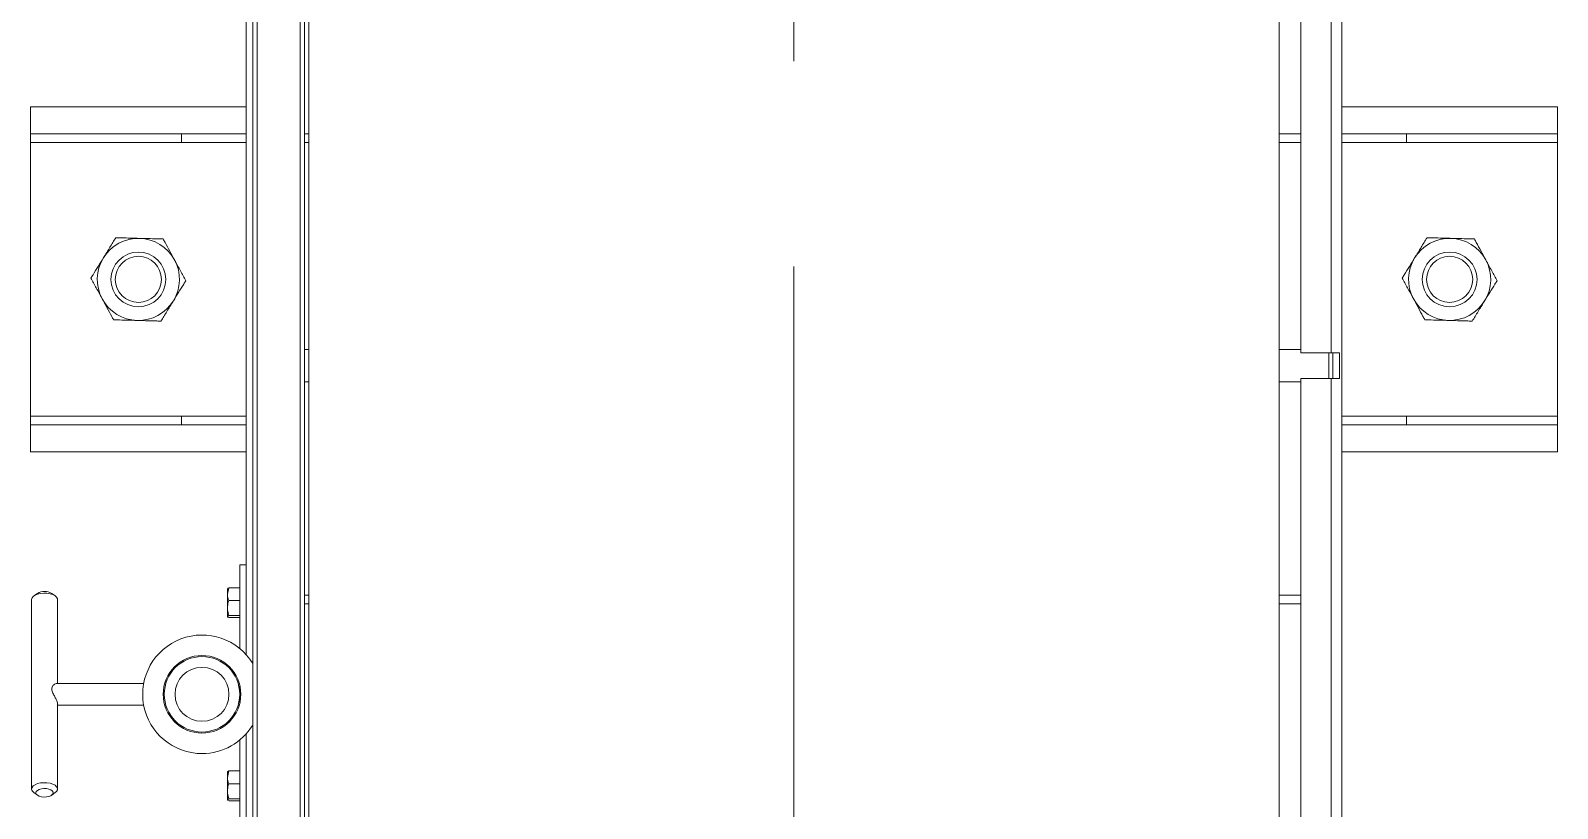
# Model space of a CAD drawing. Header units: millimetres. Extents: x 3220 to 226993, y 817 to 176024.
# Drawn here: x 43446 to 44154, y 145992 to 146353 of the extents above; entities that cross this region are included whole.
import ezdxf

# ---------------------------------------------------------------- set-up
doc = ezdxf.new("R2010")
doc.units = ezdxf.units.MM
doc.linetypes.add('AXES', pattern=[50.8, 31.75, -6.35, 6.35, -6.35])
doc.linetypes.add('HIDDEN', pattern=[9.525, 6.35, -3.175])
doc.layers.add('Axe', color=1, linetype='AXES', lineweight=9)

# ---------------------------------------------------------------- blocks, each defined once
blk = doc.blocks.new('Level 0m')
at = {"layer": 'Axe', "ltscale": 15}
blk.add_line((3000, -24500), (3000, -30500), dxfattribs=at)
blk = doc.blocks.new('dikiş bantı üst')
at = {"color": 7, "linetype": 'Continuous', "lineweight": 15}
for p, q in [((4749.59, 3368.96), (4762.09, 3368.96)), ((4749.59, 3268.96), (4749.59, 3368.96)), ((4762.09, 3298.96), (4762.09, 3368.96)), ((4762.09, 3368.96), (4766.09, 3368.96)), ((4766.09, 3368.96), (4766.09, 3298.96)), ((4766.09, 3368.96), (4766.09, 3368.96)), ((4766.09, 3368.96), (4766.09, 3268.96)), ((4766.09, 3368.96), (4893.09, 3368.96)), ((4893.09, 3298.96), (4893.09, 3368.96)), ((4893.09, 3368.96), (4897.09, 3368.96)), ((4893.09, 3368.96), (4893.09, 3268.96)), ((4893.09, 3368.96), (4893.09, 3368.96)), ((4897.09, 3368.96), (4909.59, 3368.96)), ((4897.09, 3298.96), (4897.09, 3368.96)), ((4909.59, 3368.96), (4909.59, 3268.96)), ((4976.47, 3367.41), (4975.28, 3365.76)), ((5066.05, 3368.46), (4978.14, 3368.46)), ((5068.9, 3365.76), (5067.72, 3367.41)), ((4975.28, 3359.16), (4976.47, 3357.51)), ((4978.14, 3356.46), (5017.09, 3356.46)), ((5017.09, 3357), (5017.09, 3316.5)), ((5026.44, 3356.46), (5066.05, 3356.46)), ((5027.09, 3316.5), (5027.09, 3356.46)), ((5067.72, 3357.51), (5068.9, 3359.16)), ((4762.09, 3298.96), (4766.09, 3298.96)), ((4762.09, 3298.96), (4762.09, 3268.96)), ((4766.09, 3298.96), (4766.09, 3268.96)), ((4893.09, 3298.96), (4897.09, 3298.96)), ((4893.09, 3298.96), (4893.09, 3268.96)), ((4897.09, 3298.96), (4897.09, 3268.96)), ((4962.09, 3271.96), (4962.09, 3268.96)), ((4962.09, 3271.96), (5000.88, 3271.96)), ((4972.66, 3277.05), (4975.63, 3277.64)), ((4972.66, 3271.96), (4972.66, 3277.05)), ((4975.63, 3277.64), (4973.09, 3277.64)), ((4982.07, 3277.64), (4975.63, 3277.64)), ((4978.61, 3271.96), (4978.61, 3277.05)), ((4982.07, 3277.64), (4986.04, 3277.64)), ((4985.54, 3277.05), (4986.04, 3277.64)), ((4985.54, 3271.96), (4985.54, 3277.05)), ((4986.53, 3271.96), (4986.53, 3277.05)), ((5017.88, 3271.96), (5026.31, 3271.96)), ((5043.31, 3271.96), (5082.09, 3271.96)), ((5057.66, 3277.05), (5060.63, 3277.64)), ((5057.66, 3271.96), (5057.66, 3277.05)), ((5060.63, 3277.64), (5058.09, 3277.64)), ((5067.07, 3277.64), (5060.63, 3277.64)), ((5063.61, 3271.96), (5063.61, 3277.05)), ((5067.07, 3277.64), (5071.04, 3277.64)), ((5070.54, 3277.05), (5071.04, 3277.64)), ((5070.54, 3271.96), (5070.54, 3277.05)), ((5071.53, 3271.96), (5071.53, 3277.05)), ((3595.09, 3265.96), (5524.09, 3265.96)), ((5003.76, 3268.96), (3990.42, 3268.96)), ((5219.59, 3268.96), (5040.42, 3268.96)), ((3595.09, 3241.96), (5524.09, 3241.96)), ((5239.84, 3239.96), (3595.09, 3239.96)), ((4762.09, 3241.96), (4762.09, 3239.96)), ((4862.09, 3241.96), (4862.09, 3239.96)), ((4877.09, 3239.96), (4877.09, 3241.96)), ((4980.09, 3241.96), (4980.09, 3239.96)), ((5239.84, 2789.96), (3019.21, 2789.96)), ((4762.09, 2789.96), (4762.09, 2779.96)), ((4862.09, 2789.96), (4862.09, 2779.96)), ((4877.09, 2779.96), (4877.09, 2789.96)), ((4980.09, 2789.96), (4980.09, 2779.96)), ((4863.59, 2779.96), (4575.59, 2779.96)), ((4863.59, 2779.96), (4863.59, 2765.96)), ((4875.59, 2765.96), (4875.59, 2779.96)), ((5163.59, 2779.96), (4875.59, 2779.96)), ((4863.59, 2765.96), (4575.59, 2765.96)), ((4875.59, 2766.96), (4863.59, 2766.96)), ((4863.59, 2761.96), (4863.59, 2765.96)), ((4875.59, 2765.16), (4863.59, 2765.16)), ((4875.59, 2761.96), (4863.59, 2761.96)), ((5163.59, 2765.96), (4875.59, 2765.96)), ((4875.59, 2765.96), (4875.59, 2761.96)), ((5219.59, 2760.96), (3013.81, 2760.96)), ((4749.59, 2660.96), (4749.59, 2760.96)), ((4762.09, 2730.96), (4762.09, 2760.96)), ((4766.09, 2730.96), (4766.09, 2760.96)), ((4766.09, 2660.96), (4766.09, 2760.96)), ((4893.09, 2730.96), (4893.09, 2760.96)), ((4893.09, 2660.96), (4893.09, 2760.96)), ((4897.09, 2730.96), (4897.09, 2760.96)), ((4909.59, 2760.96), (4909.59, 2660.96)), ((4766.09, 2730.96), (4762.09, 2730.96)), ((4762.09, 2730.96), (4762.09, 2660.96)), ((4766.09, 2730.96), (4766.09, 2660.96)), ((4897.09, 2730.96), (4893.09, 2730.96)), ((4893.09, 2660.96), (4893.09, 2730.96)), ((4897.09, 2730.96), (4897.09, 2660.96)), ((4762.09, 2660.96), (4749.59, 2660.96)), ((4766.09, 2660.96), (4762.09, 2660.96)), ((4766.09, 2660.96), (4766.09, 2660.96)), ((4893.09, 2660.96), (4766.09, 2660.96)), ((4897.09, 2660.96), (4893.09, 2660.96)), ((4893.09, 2660.96), (4893.09, 2660.96)), ((4909.59, 2660.96), (4897.09, 2660.96))]:
    blk.add_line(p, q, dxfattribs=at)
at = {"color": 8, "linetype": 'Continuous', "lineweight": 15}
for p, q in [((3595.09, 3263.95), (5524.09, 3263.95)), ((3595.09, 3243.97), (5524.09, 3243.97)), ((4766.1, 3241.96), (4766.1, 3239.96)), ((4976.08, 3241.96), (4976.08, 3239.96)), ((4766.1, 2789.96), (4766.1, 2779.96)), ((4976.08, 2789.96), (4976.08, 2779.96))]:
    blk.add_line(p, q, dxfattribs=at)
at = {"color": 7, "linetype": 'HIDDEN', "lineweight": 0}
for p, q in [((5239.07, 3239.96), (2619.11, 3239.96)), ((2884.88, 3239.96), (5094.52, 3239.96)), ((2885.31, 3239.96), (5124.9, 3239.96)), ((5239.07, 2789.96), (2619.11, 2789.96)), ((2884.88, 2789.96), (5094.52, 2789.96)), ((2885.31, 2789.96), (5124.9, 2789.96))]:
    blk.add_line(p, q, dxfattribs=at)
at = {"color": 7, "linetype": 'Continuous', "lineweight": 15, "flags": 128}
for points in [[(4978.14, 3368.46), (4977.4, 3368.27), (4976.71, 3367.72), (4976.11, 3366.83), (4975.64, 3365.68), (4975.33, 3364.31), (4975.19, 3362.84), (4975.24, 3361.34), (4975.46, 3359.91), (4975.86, 3358.64), (4976.4, 3357.61), (4977.05, 3356.88), (4977.77, 3356.51), (4978.14, 3356.46)], [(5067.72, 3357.51), (5067.14, 3356.88), (5066.42, 3356.51), (5065.68, 3356.51), (5064.96, 3356.88), (5064.31, 3357.61), (5063.77, 3358.64), (5063.38, 3359.91), (5063.15, 3361.34), (5063.1, 3362.84), (5063.24, 3364.31), (5063.55, 3365.68), (5064.03, 3366.83), (5064.62, 3367.72), (5065.31, 3368.27), (5066.05, 3368.46), (5066.05, 3368.46)], [(5067.79, 3366.46), (5067.21, 3366.28), (5066.68, 3365.77), (5066.25, 3364.95), (5065.96, 3363.92), (5065.82, 3362.76), (5065.87, 3361.57), (5066.08, 3360.46), (5066.45, 3359.53), (5066.93, 3358.86), (5067.5, 3358.5), (5068.08, 3358.5), (5068.64, 3358.86), (5069.13, 3359.53), (5069.49, 3360.46), (5069.71, 3361.57), (5069.75, 3362.76), (5069.62, 3363.92), (5069.33, 3364.95), (5068.9, 3365.77), (5068.37, 3366.28), (5067.79, 3366.46)]]:
    blk.add_lwpolyline(points, dxfattribs=at)
at = {"color": 7, "linetype": 'Continuous', "lineweight": 15}
for centre, radius in [((4829.59, 3318.96), 12.7), ((4829.59, 3318.96), 10.7), ((5022.09, 3289.46), 18), ((5022.09, 3289.46), 17.5), ((5022.09, 3289.46), 12.5), ((4829.59, 2710.96), 12.7), ((4829.59, 2710.96), 10.7)]:
    blk.add_circle(centre, radius, dxfattribs=at)
for centre, radius, start, end in [((4980.85, 3362.46), 6.47, 149.35759, 210.64241), ((5065.8, 3366.21), 2.26, 31.92786, 83.67888), ((4829.59, 3318.96), 19.05, 121.55242, 181.55242), ((4829.59, 3318.96), 19.05, 61.55242, 121.55242), ((4829.59, 3318.96), 19.05, 1.55242, 61.55242), ((4829.59, 3318.96), 19.05, 181.55242, 241.55242), ((4829.59, 3318.96), 19.05, 301.55242, 1.55242), ((5022.09, 3289.46), 27.5, 0, 238.70955), ((4829.59, 3318.96), 19.05, 241.55242, 301.55242), ((5022.09, 3289.46), 27.5, 301.29045, 0), ((4829.59, 2710.96), 19.05, 121.55242, 181.55242), ((4829.59, 2710.96), 19.05, 61.55242, 121.55242), ((4829.59, 2710.96), 19.05, 1.55242, 61.55242), ((4829.59, 2710.96), 19.05, 181.55242, 241.55242), ((4829.59, 2710.96), 19.05, 301.55242, 1.55242), ((4829.59, 2710.96), 19.05, 241.55242, 301.55242)]:
    blk.add_arc(centre, radius, start, end, dxfattribs=at)
for points, knots in [([(5026.44, 3356.46), (5026.18, 3356.49), (5025.64, 3356.56), (5024.38, 3357.1), (5022.87, 3357.91), (5021.39, 3358.73), (5020.11, 3359.15), (5019.12, 3359.16), (5018.13, 3358.71), (5017.4, 3357.91), (5017.02, 3357.23), (5017.1, 3357.02), (5017.11, 3357)], [0, 0, 0, 0, 0.1007807, 0.2011351, 0.3385047, 0.4783931, 0.5547837, 0.6318582, 0.7156171, 0.8490558, 0.9893665, 1, 1, 1, 1]), ([(4810.25, 3329.44), (4811.71, 3330.33), (4813.92, 3331.69), (4817.06, 3333.62), (4818.73, 3334.64), (4819.58, 3335.17), (4819.62, 3335.19)], [0, 0, 0, 0, 0.483911, 0.735193, 0.986341, 1, 1, 1, 1]), ([(4819.62, 3335.19), (4820.94, 3336), (4823.61, 3337.64), (4826.71, 3339.55), (4828.48, 3340.63), (4829, 3340.95)], [0, 0, 0, 0, 0.40629, 0.827265, 1, 1, 1, 1]), ([(4829, 3340.95), (4830.5, 3340.13), (4832.79, 3338.9), (4836.02, 3337.14), (4837.74, 3336.21), (4838.62, 3335.73), (4838.67, 3335.71)], [0, 0, 0, 0, 0.483911, 0.735193, 0.986341, 1, 1, 1, 1]), ([(4838.67, 3335.71), (4840.02, 3334.98), (4842.78, 3333.48), (4845.98, 3331.75), (4847.81, 3330.76), (4848.34, 3330.47)], [0, 0, 0, 0, 0.40629, 0.827265, 1, 1, 1, 1]), ([(4810.25, 3329.44), (4810.28, 3328.51), (4810.34, 3326.31), (4810.44, 3322.64), (4810.51, 3319.85), (4810.55, 3318.44)], [0, 0, 0, 0, 0.2654599, 0.6280765, 1, 1, 1, 1]), ([(4848.34, 3330.47), (4848.36, 3329.54), (4848.42, 3327.34), (4848.52, 3323.67), (4848.6, 3320.89), (4848.64, 3319.48)], [0, 0, 0, 0, 0.26546, 0.628076, 1, 1, 1, 1]), ([(4810.55, 3318.44), (4810.56, 3318.19), (4810.6, 3316.54), (4810.68, 3313.47), (4810.78, 3310.07), (4810.83, 3308.1), (4810.85, 3307.45)], [0, 0, 0, 0, 0.066532, 0.435283, 0.814551, 1, 1, 1, 1]), ([(4848.64, 3319.48), (4848.64, 3319.22), (4848.69, 3317.58), (4848.77, 3314.5), (4848.86, 3311.11), (4848.92, 3309.13), (4848.93, 3308.48)], [0, 0, 0, 0, 0.066532, 0.435283, 0.814551, 1, 1, 1, 1]), ([(4820.52, 3302.21), (4819.16, 3302.94), (4816.41, 3304.44), (4813.2, 3306.17), (4811.38, 3307.16), (4810.85, 3307.45)], [0, 0, 0, 0, 0.40629, 0.827265, 1, 1, 1, 1]), ([(4848.93, 3308.48), (4847.48, 3307.59), (4845.26, 3306.23), (4842.12, 3304.3), (4840.46, 3303.28), (4839.61, 3302.75), (4839.56, 3302.73)], [0, 0, 0, 0, 0.483911, 0.735193, 0.986341, 1, 1, 1, 1]), ([(4830.19, 3296.97), (4828.68, 3297.79), (4826.4, 3299.02), (4823.16, 3300.78), (4821.45, 3301.71), (4820.56, 3302.19), (4820.52, 3302.21)], [0, 0, 0, 0, 0.483911, 0.735193, 0.986341, 1, 1, 1, 1]), ([(4839.56, 3302.73), (4838.25, 3301.92), (4835.58, 3300.28), (4832.47, 3298.37), (4830.7, 3297.29), (4830.19, 3296.97)], [0, 0, 0, 0, 0.40629, 0.827265, 1, 1, 1, 1]), ([(4973.15, 3277.64), (4973.14, 3277.63), (4972.97, 3277.63), (4972.81, 3277.33), (4972.66, 3277.05)], [0, 0, 0, 0, 0.070215, 1, 1, 1, 1]), ([(4975.63, 3277.64), (4975.7, 3277.63), (4976.71, 3277.63), (4977.69, 3277.33), (4978.61, 3277.05)], [0, 0, 0, 0, 0.070215, 1, 1, 1, 1]), ([(4978.61, 3277.05), (4978.86, 3277.13), (4979.99, 3277.47), (4981.16, 3277.56), (4982.07, 3277.64)], [0, 0, 0, 0, 0.223713, 1, 1, 1, 1]), ([(4982.07, 3277.64), (4982.36, 3277.63), (4983.53, 3277.6), (4984.68, 3277.29), (4985.54, 3277.05)], [0, 0, 0, 0, 0.241851, 1, 1, 1, 1]), ([(4986.04, 3277.64), (4986.05, 3277.63), (4986.21, 3277.63), (4986.38, 3277.33), (4986.53, 3277.05)], [0, 0, 0, 0, 0.070215, 1, 1, 1, 1]), ([(5058.15, 3277.64), (5058.14, 3277.63), (5057.97, 3277.63), (5057.81, 3277.33), (5057.66, 3277.05)], [0, 0, 0, 0, 0.070215, 1, 1, 1, 1]), ([(5060.63, 3277.64), (5060.7, 3277.63), (5061.71, 3277.63), (5062.69, 3277.33), (5063.61, 3277.05)], [0, 0, 0, 0, 0.070215, 1, 1, 1, 1]), ([(5063.61, 3277.05), (5063.86, 3277.13), (5064.99, 3277.47), (5066.16, 3277.56), (5067.07, 3277.64)], [0, 0, 0, 0, 0.223713, 1, 1, 1, 1]), ([(5067.07, 3277.64), (5067.36, 3277.63), (5068.53, 3277.6), (5069.68, 3277.29), (5070.54, 3277.05)], [0, 0, 0, 0, 0.241851, 1, 1, 1, 1]), ([(5071.04, 3277.64), (5071.05, 3277.63), (5071.21, 3277.63), (5071.38, 3277.33), (5071.53, 3277.05)], [0, 0, 0, 0, 0.070215, 1, 1, 1, 1]), ([(4819.62, 2727.19), (4820.94, 2728), (4823.61, 2729.64), (4826.71, 2731.55), (4828.48, 2732.63), (4829, 2732.95)], [0, 0, 0, 0, 0.40629, 0.827265, 1, 1, 1, 1]), ([(4829, 2732.95), (4830.5, 2732.13), (4832.79, 2730.9), (4836.02, 2729.14), (4837.74, 2728.21), (4838.62, 2727.73), (4838.67, 2727.71)], [0, 0, 0, 0, 0.483911, 0.735193, 0.986341, 1, 1, 1, 1]), ([(4810.25, 2721.44), (4811.71, 2722.33), (4813.92, 2723.69), (4817.06, 2725.62), (4818.73, 2726.64), (4819.58, 2727.17), (4819.62, 2727.19)], [0, 0, 0, 0, 0.483911, 0.735193, 0.986341, 1, 1, 1, 1]), ([(4838.67, 2727.71), (4840.02, 2726.98), (4842.78, 2725.48), (4845.98, 2723.75), (4847.81, 2722.76), (4848.34, 2722.47)], [0, 0, 0, 0, 0.40629, 0.827265, 1, 1, 1, 1]), ([(4810.55, 2710.44), (4810.54, 2710.7), (4810.5, 2712.34), (4810.41, 2715.42), (4810.32, 2718.81), (4810.27, 2720.79), (4810.25, 2721.44)], [0, 0, 0, 0, 0.066532, 0.435283, 0.814551, 1, 1, 1, 1]), ([(4848.64, 2711.48), (4848.63, 2711.73), (4848.58, 2713.38), (4848.5, 2716.45), (4848.41, 2719.85), (4848.36, 2721.82), (4848.34, 2722.47)], [0, 0, 0, 0, 0.066532, 0.435283, 0.814551, 1, 1, 1, 1]), ([(4810.85, 2699.45), (4810.82, 2700.38), (4810.76, 2702.58), (4810.66, 2706.25), (4810.59, 2709.04), (4810.55, 2710.44)], [0, 0, 0, 0, 0.26546, 0.628076, 1, 1, 1, 1]), ([(4848.93, 2700.48), (4848.91, 2701.41), (4848.85, 2703.62), (4848.75, 2707.29), (4848.67, 2710.07), (4848.64, 2711.48)], [0, 0, 0, 0, 0.26546, 0.628076, 1, 1, 1, 1]), ([(4820.52, 2694.21), (4819.16, 2694.94), (4816.41, 2696.44), (4813.2, 2698.17), (4811.38, 2699.16), (4810.85, 2699.45)], [0, 0, 0, 0, 0.40629, 0.827265, 1, 1, 1, 1]), ([(4848.93, 2700.48), (4847.48, 2699.59), (4845.26, 2698.23), (4842.12, 2696.3), (4840.46, 2695.28), (4839.61, 2694.75), (4839.56, 2694.73)], [0, 0, 0, 0, 0.483911, 0.735193, 0.986341, 1, 1, 1, 1]), ([(4830.19, 2688.97), (4828.68, 2689.79), (4826.4, 2691.02), (4823.16, 2692.78), (4821.45, 2693.71), (4820.56, 2694.19), (4820.52, 2694.21)], [0, 0, 0, 0, 0.483911, 0.735193, 0.986341, 1, 1, 1, 1]), ([(4839.56, 2694.73), (4838.25, 2693.92), (4835.58, 2692.28), (4832.47, 2690.37), (4830.7, 2689.29), (4830.19, 2688.97)], [0, 0, 0, 0, 0.40629, 0.827265, 1, 1, 1, 1])]:
    blk.add_open_spline(points, degree=3, knots=knots, dxfattribs=at)

msp = doc.modelspace()

# ---------------------------------------------------------------- block references
at = {"color": 2}
msp.add_blockref('Level 0m', (40800.02, 173791.76), dxfattribs=at)
at = {"xscale": -1, "rotation": 90}
msp.add_blockref('dikiş bantı üst', (46814.98, 151067.36), dxfattribs=at)

doc.saveas('drawing.dxf')
